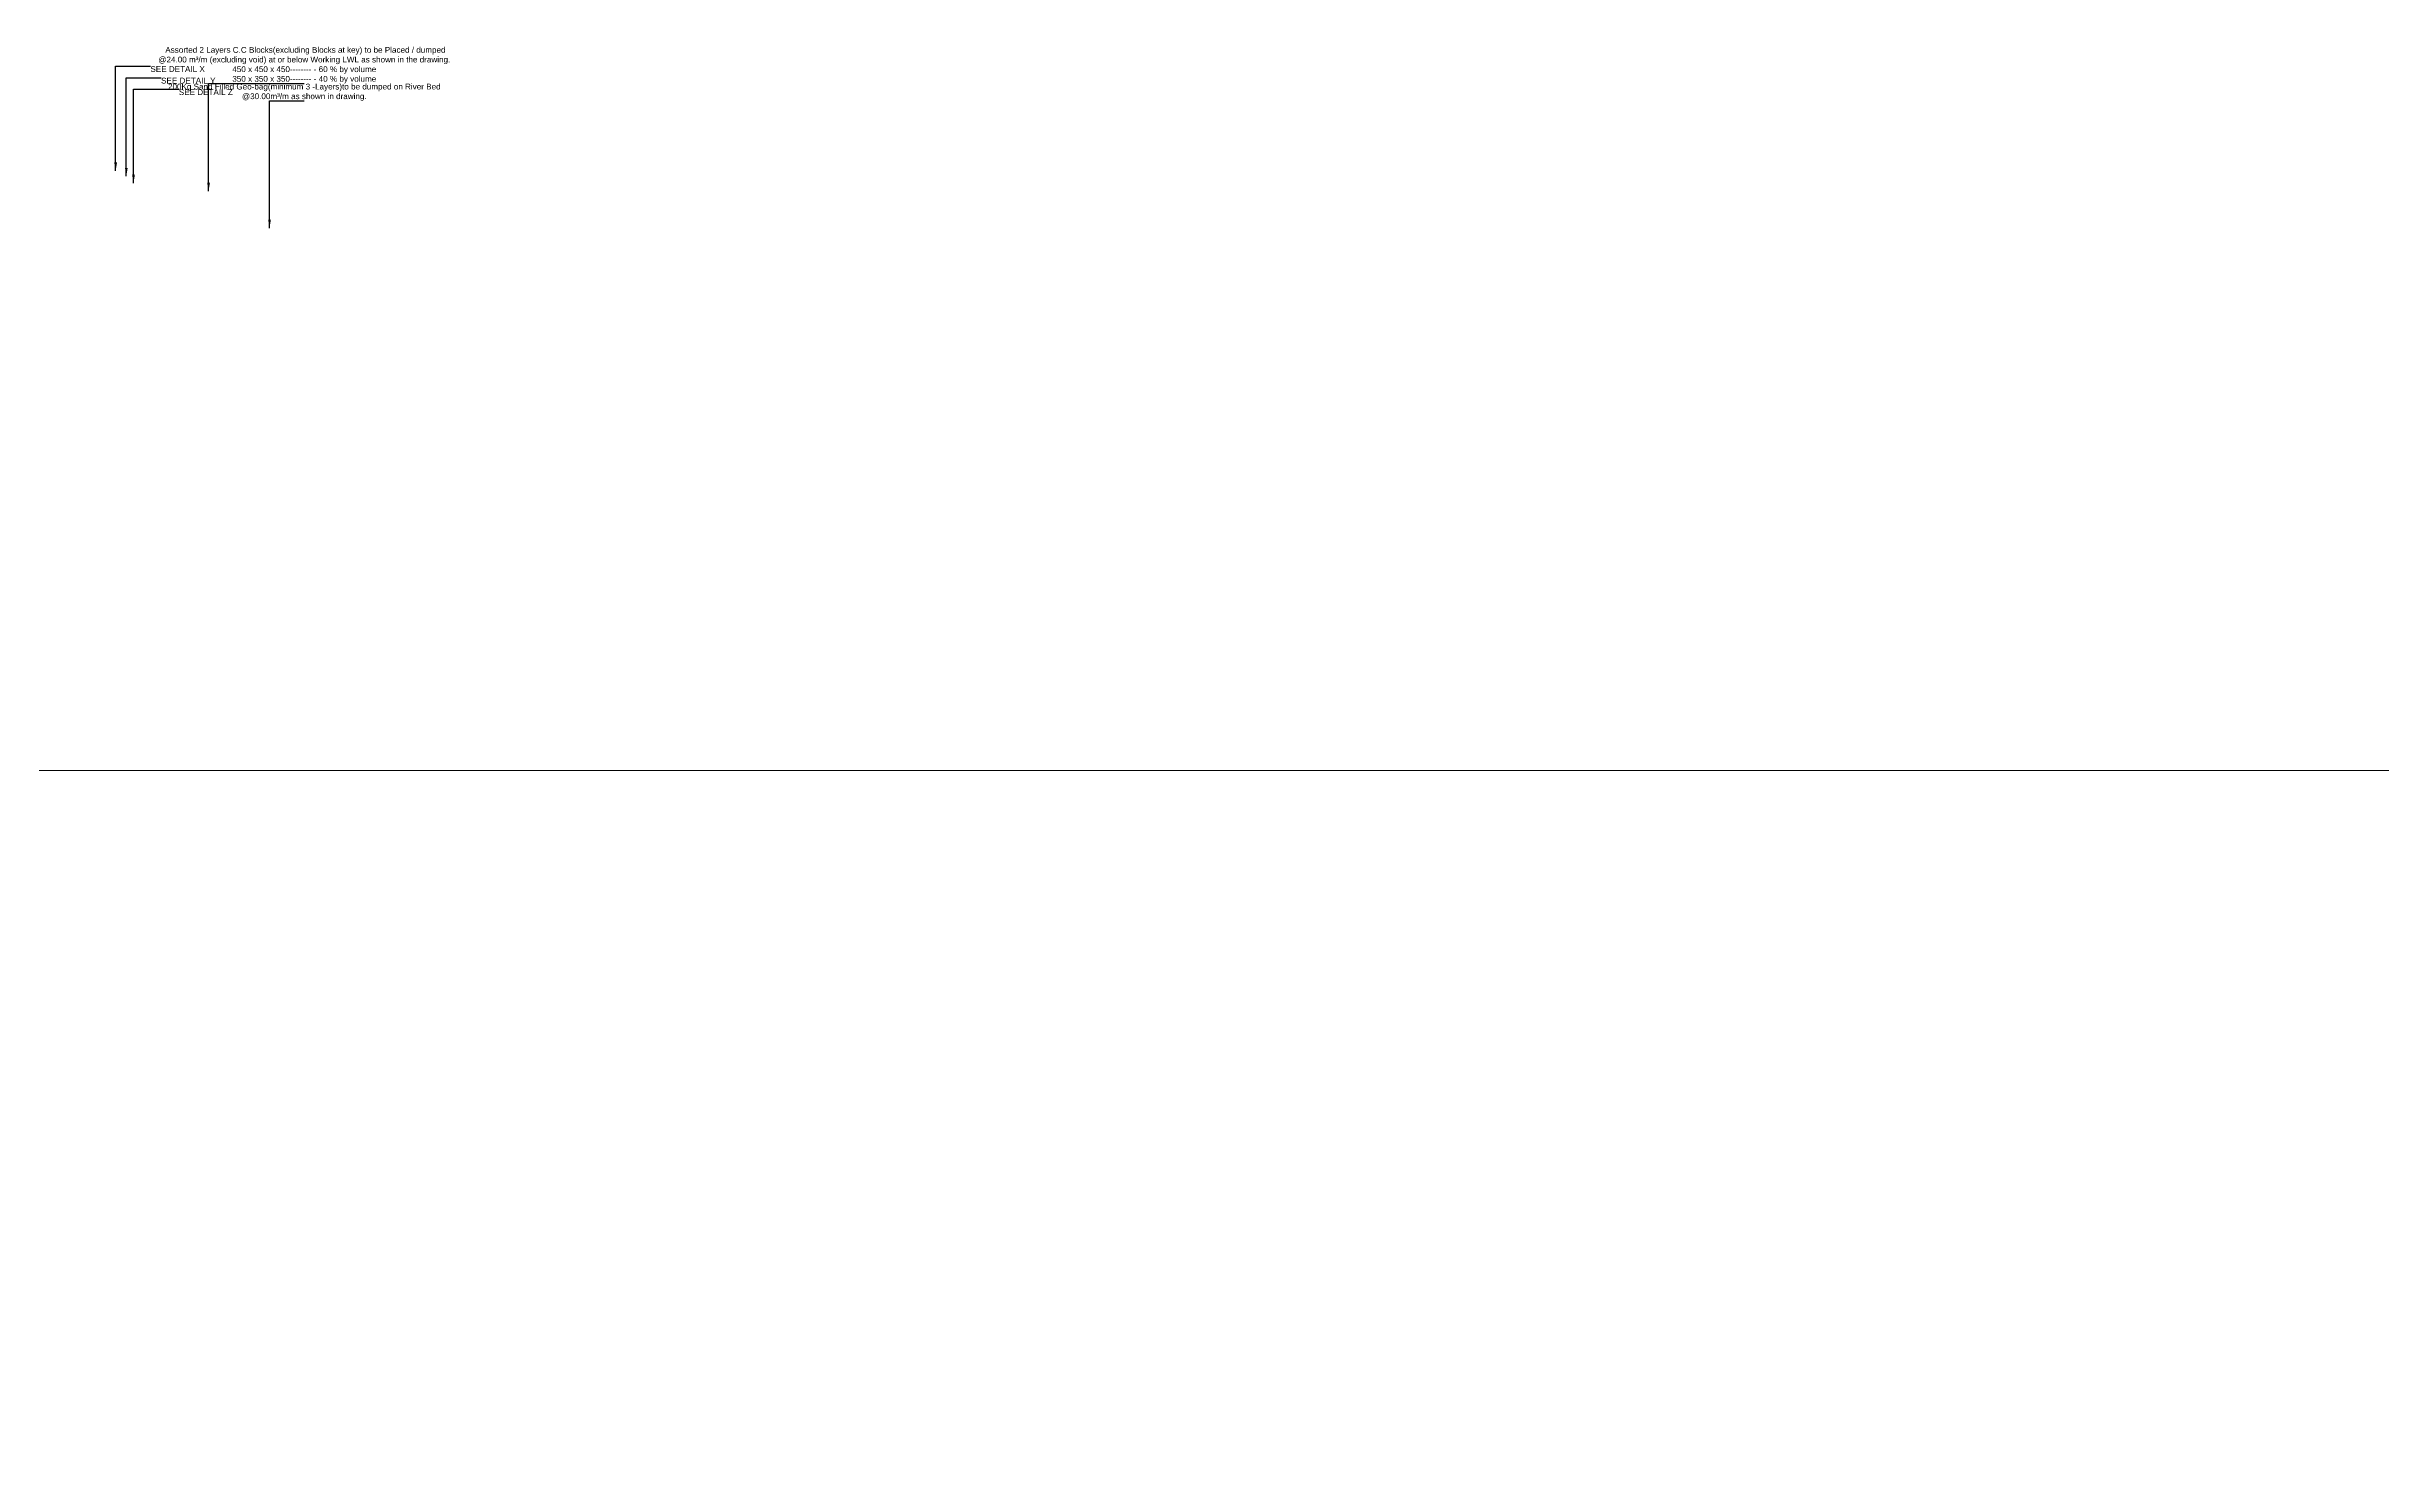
# Model space of a CAD drawing. Header units: inches. Extents: x 64995 to 402236, y -100918 to 204355.
# Drawn here: x 140536 to 160684, y -76436 to -64200 of the extents above; entities that cross this region are included whole.
import ezdxf

# ---------------------------------------------------------------- set-up
doc = ezdxf.new("R2010")
doc.units = ezdxf.units.IN
doc.header["$LTSCALE"] = 7
doc.header["$MEASUREMENT"] = 0
doc.layers.add('Cross Section Labels', color=7, linetype='Continuous', lineweight=9)
doc.styles.get("Standard").update_dxf_attribs({"font": 'arial.ttf'})
doc.dimstyles.get("Standard").update_dxf_attribs({"dimtxt": 0.18, "dimasz": 0.18, "dimexe": 0.18, "dimexo": 0.0625, "dimgap": 0.09, "dimtad": 0, "dimtih": 1, "dimtoh": 1, "dimdec": 4, "dimzin": 0, "dimdsep": 46, "dimtxsty": 'Standard', "dimcen": 0.09, "dimadec": 0, "dimazin": 0, "dimtfac": 1, "dimtdec": 4, "dimtofl": 0, "dimtmove": 0, "dimatfit": 3, "dimfxl": 1, "dimtolj": 1, "dimtzin": 0, "dimarcsym": 0})

msp = doc.modelspace()

# ---------------------------------------------------------------- linework, layer by layer
at = {"layer": 'Cross Section Labels'}
msp.add_lwpolyline([(64995.45127, -70446.34122), (198816.07613, -70446.34122), (198816.07613, -89368.45625), (64995.45127, -89368.45625)], close=True, dxfattribs=at)

# ---------------------------------------------------------------- texts
at = {"layer": 'Cross Section Labels', "char_height": 50}
for s, insert, attachment_point in [(' Assorted 2 Layers C.C Blocks(excluding Blocks at key) to be Placed / dumped^J@24.00 m³/m (excluding void) at or below Working LWL as shown in the drawing.^J450 x 450 x 450-------- - 60 % by volume^J350 x 350 x 350-------- - 40 % by volume', (142758.86605, -64517.86495), 8), ('SEE DETAIL X', (141430.7519, -64367.86495), 1), ('SEE DETAIL Y', (141523.0019, -64467.86495), 1), ('200Kg Sand Filled Geo-bag(minimum 3 -Layers)to be dumped on River Bed^J@30.00m³/m as shown in drawing.', (142758.86605, -64667.86495), 8), ('SEE DETAIL Z', (141676.0019, -64567.86495), 1)]:
    msp.add_mtext(s, dxfattribs=dict(at, insert=insert, attachment_point=attachment_point))

# ---------------------------------------------------------------- leaders
at = {"layer": 'Cross Section Labels', "annotation_type": 0, "has_hookline": 1, "hookline_direction": 0}
for points, text_width in [([(141130.7519, -65271.66495), (141130.7519, -64367.86495), (141430.6619, -64367.86495)], 466.13233), ([(141223.0019, -65317.78995), (141223.0019, -64467.86495), (141522.9119, -64467.86495)], 466.03001), ([(141284.8769, -65377.41495), (141284.8769, -64567.86495), (141675.9119, -64567.86495)], 460.91405), ([(141932.68779, -65447.05998), (141932.68779, -64517.86495), (142758.77605, -64517.86495)], 2510.77763), ([(142458.86605, -65765.20495), (142458.86605, -64667.86495), (142758.77605, -64667.86495)], 2345.7367)]:
    msp.add_leader(points, dimstyle='Standard', override={"dimasz": 72}, dxfattribs=dict(at, text_width=text_width))

doc.saveas('drawing.dxf')
